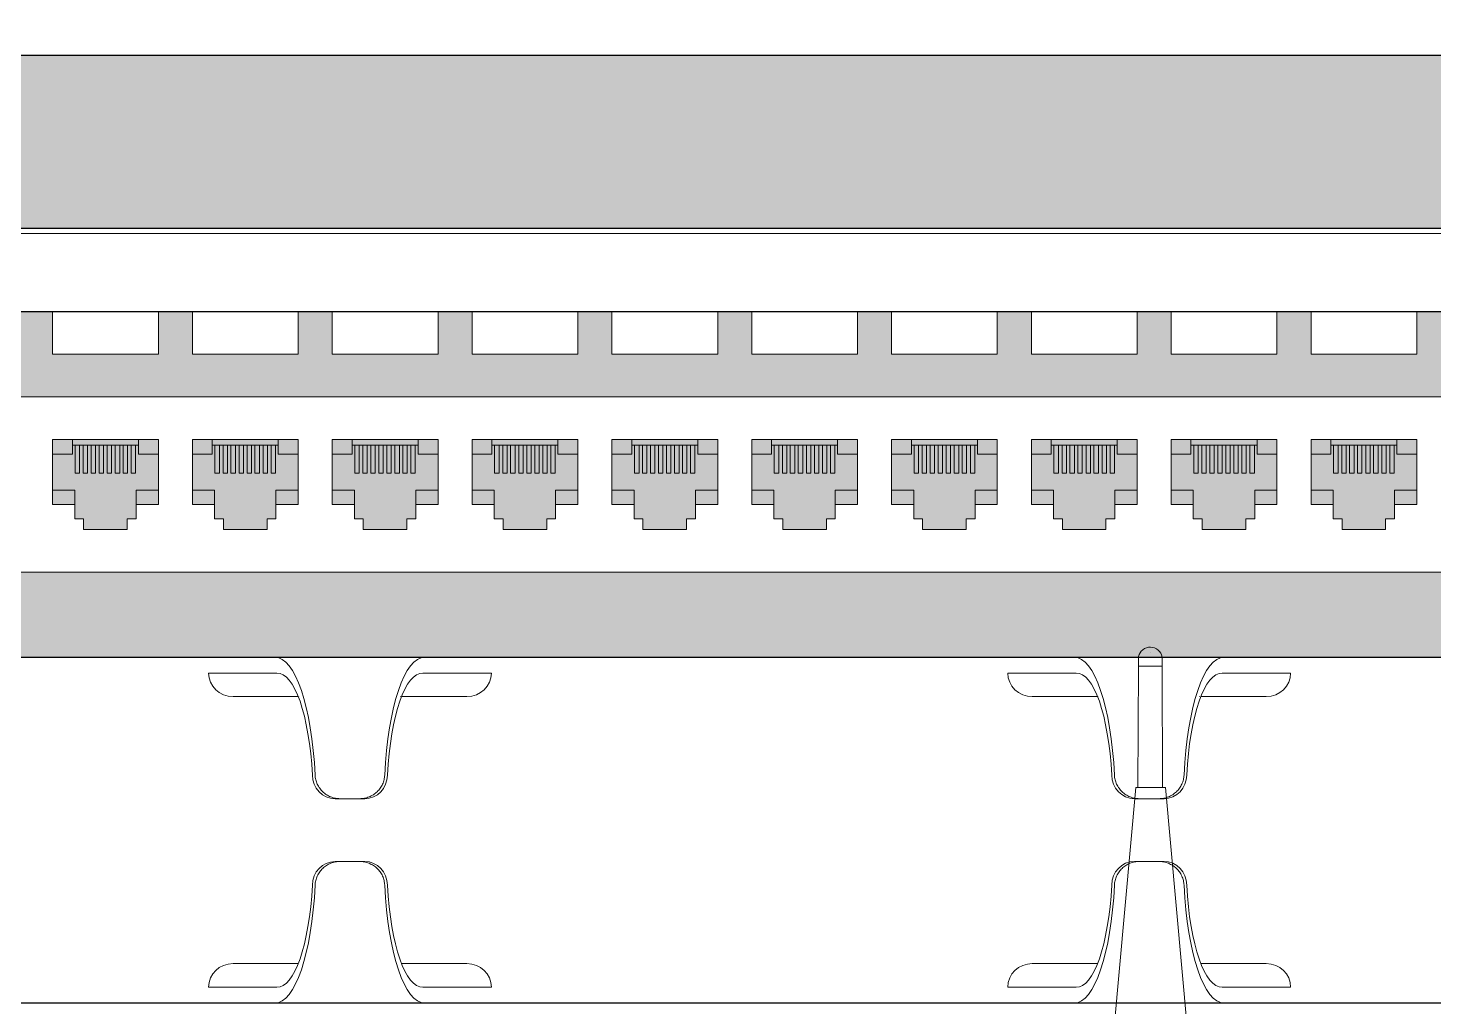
# Model space of a CAD drawing. Header units: millimetres. Extents: x -695119 to 412940, y -249585 to 622758.
# Drawn here: x -474848 to -471114, y 90512 to 93113 of the extents above; entities that cross this region are included whole.
import ezdxf

# ---------------------------------------------------------------- set-up
doc = ezdxf.new("R2010")
doc.units = ezdxf.units.MM
doc.layers.add('(АР) Текст', color=7, linetype='Continuous', lineweight=25)

# ---------------------------------------------------------------- blocks, each defined once
blk = doc.blocks.new('Органайзер1U')
at = {"lineweight": 9}
for p, q in [((95.2, 439.6, 315.2), (-95.2, 439.6, 315.2)), ((-1109.5, 419.7, -149.5), (-1196.4, 419.7, -452.7)), ((-836.7, 419.7, -452.7), (-923.7, 419.7, -149.5)), ((-92.9, 419.7, 323.2), (-179.9, 419.7, 20)), ((179.9, 419.7, 20), (92.9, 419.7, 323.2)), ((-1082.2, 389.7, -162.2), (-1165.2, 389.7, -432.7)), ((-951, 389.7, -162.2), (-867.9, 389.7, -432.7)), ((-65.6, 389.7, 310.5), (-148.7, 389.7, 40)), ((65.6, 389.7, 310.5), (148.7, 389.7, 40)), ((-997.7, 259.8), (-1035.4, 259.8)), ((-1035.4, 259.8), (-1029, 259.8, 22.4)), ((-1004.1, 259.8, 22.4), (-997.7, 259.8)), ((18.9, 259.8, 472.7), (-18.9, 259.8, 472.7)), ((-18.9, 259.8, 472.7), (-12.4, 259.8, 495)), ((12.4, 259.8, 495), (18.9, 259.8, 472.7)), ((-997.7, 179.8), (-1035.4, 179.8)), ((-1035.4, 179.8), (-1029, 179.8, 22.4)), ((-1004.1, 179.8, 22.4), (-997.7, 179.8)), ((18.9, 179.8, 472.7), (-18.9, 179.8, 472.7)), ((-18.9, 179.8, 472.7), (-12.4, 179.8, 495)), ((12.4, 179.8, 495), (18.9, 179.8, 472.7)), ((-1082.2, 50, -162.2), (-1165.2, 50, -432.7)), ((-951, 50, -162.2), (-867.9, 50, -432.7)), ((-65.6, 50, 310.5), (-148.7, 50, 40)), ((65.6, 50, 310.5), (148.7, 50, 40)), ((-1109.5, 20, -149.5), (-1196.4, 20, -452.7)), ((-836.7, 20, -452.7), (-923.7, 20, -149.5)), ((-92.9, 20, 323.2), (-179.9, 20, 20)), ((179.9, 20, 20), (92.9, 20, 323.2))]:
    blk.add_line(p, q, dxfattribs=at)
at = {"lineweight": 30, "ltscale": 10}
for points in [[(-2403, 439.8), (2403, 439.8)], [(2403, -0.2), (-2403, -0.2)]]:
    blk.add_lwpolyline(points, dxfattribs=at)
at = {"lineweight": 9, "extrusion": (-0.275637, -3.86225e-05, -0.961262)}
for centre in [(-289.9, 995.3, 285.4), (-289.8, 148.4, -449.2)]:
    blk.add_arc(centre, 30, 0.0084, 90.0077, dxfattribs=at)
at = {"lineweight": 9, "extrusion": (0.275637, -3.86225e-05, -0.961262)}
for centre in [(289.6, -959.1, -275), (289.8, 148.4, -449.2)]:
    blk.add_arc(centre, 30, 89.9923, 179.9916, dxfattribs=at)
at = {"lineweight": 9, "extrusion": (-0.275637, 3.86225e-05, -0.961262)}
for centre in [(-149.7, 995.3, 285.4), (-149.9, 148.4, -449.1)]:
    blk.add_arc(centre, 30, 89.9923, 179.9916, dxfattribs=at)
at = {"lineweight": 9, "extrusion": (0.275637, 3.86225e-05, -0.961262)}
for centre in [(150, -959, -275), (149.9, 148.4, -449.1)]:
    blk.add_arc(centre, 30, 0.0084, 90.0077, dxfattribs=at)
at = {"lineweight": 9, "extrusion": (0.961262, -6.12038e-17, -0.275637)}
for centre in [(-1111.3, 261.5, -155.7), (-94.7, 261.5, 316.9)]:
    blk.add_ellipse(centre, major_axis=(51.1, 0, 178.1), ratio=0.961262, start_param=-1.580604, end_param=-0.159207, dxfattribs=at)
at = {"lineweight": 9, "extrusion": (0.961262, 6.12038e-17, 0.275637)}
for centre, major_axis, start_param, end_param in [((-921.9, 261.5, -155.7), (-51.1, 0, 178.1), -1.580604, -0.159207), ((94.7, 261.5, 316.9), (-51.1, 0, 178.1), -1.580604, -0.159207), ((-924.4, 262.2, -146.8), (-45.1, 0, 157.4), 4.69506, 6.107426), ((92.1, 262.2, 325.9), (-45.1, 0, 157.4), 4.69506, 6.107426)]:
    blk.add_ellipse(centre, major_axis=major_axis, ratio=0.961262, start_param=start_param, end_param=end_param, dxfattribs=at)
at = {"lineweight": 9, "extrusion": (-9.99013e-30, -1.95922e-16, -1)}
for centre in [(-1165.2, 419.7, -432.7), (-148.7, 419.7, 40)]:
    blk.add_ellipse(centre, major_axis=(-31.2, 0), ratio=0.961262, start_param=-1.570796, end_param=0, dxfattribs=at)
at = {"lineweight": 9, "extrusion": (-0.961262, 6.12038e-17, 0.275637)}
for centre in [(-1108.7, 262.2, -146.8), (-92.1, 262.2, 325.9)]:
    blk.add_ellipse(centre, major_axis=(45.1, 0, 157.4), ratio=0.961262, start_param=0.175759, end_param=1.588125, dxfattribs=at)
at = {"lineweight": 9}
for centre, major_axis in [((-867.9, 419.7, -432.7), (31.2, 0)), ((148.7, 419.7, 40), (31.2, 0)), ((-1165.2, 20, -432.7), (-31.2, 0)), ((-148.7, 20, 40), (-31.2, 0))]:
    blk.add_ellipse(centre, major_axis=major_axis, ratio=0.961262, start_param=-1.570796, end_param=0, dxfattribs=at)
at = {"lineweight": 9, "extrusion": (-0.961262, -6.12038e-17, 0.275637)}
for centre in [(-1111.3, 178.1, -155.7), (-94.7, 178.1, 316.9)]:
    blk.add_ellipse(centre, major_axis=(51.1, 0, 178.1), ratio=0.961262, start_param=-1.580604, end_param=-0.159207, dxfattribs=at)
at = {"lineweight": 9, "extrusion": (0.961262, 6.12038e-17, -0.275637)}
for centre in [(-1108.7, 177.4, -146.8), (-92.1, 177.4, 325.9)]:
    blk.add_ellipse(centre, major_axis=(45.1, 0, 157.4), ratio=0.961262, start_param=0.175759, end_param=1.588125, dxfattribs=at)
at = {"lineweight": 9, "extrusion": (-0.961262, 6.12038e-17, -0.275637)}
for centre, major_axis, start_param, end_param in [((-921.9, 178.1, -155.7), (-51.1, 0, 178.1), -1.580604, -0.159207), ((-924.4, 177.4, -146.8), (-45.1, 0, 157.4), 4.69506, 6.107426), ((94.7, 178.1, 316.9), (-51.1, 0, 178.1), -1.580604, -0.159207), ((92.1, 177.4, 325.9), (-45.1, 0, 157.4), 4.69506, 6.107426)]:
    blk.add_ellipse(centre, major_axis=major_axis, ratio=0.961262, start_param=start_param, end_param=end_param, dxfattribs=at)
at = {"lineweight": 9, "extrusion": (9.99013e-30, 1.95922e-16, -1)}
for centre in [(-867.9, 20, -432.7), (148.7, 20, 40)]:
    blk.add_ellipse(centre, major_axis=(31.2, 0), ratio=0.961262, start_param=-1.570796, end_param=0, dxfattribs=at)
at = {"lineweight": 9}
for points in [[(-1080.6, 389.7, -157.5), (-1080.6, 389.7, -157.5), (-1080.7, 389.7, -157.5), (-1080.8, 389.7, -157.5)], [(-1080.6, 389.7, -157.5), (-1080.6, 389.7, -157.5), (-1080.7, 389.7, -157.5), (-1080.8, 389.7, -157.5)], [(-952.4, 389.7, -157.5), (-952.4, 389.7, -157.5), (-952.5, 389.7, -157.5), (-952.6, 389.7, -157.5)], [(-952.4, 389.7, -157.5), (-952.4, 389.7, -157.5), (-952.5, 389.7, -157.5), (-952.6, 389.7, -157.5)], [(-64, 389.7, 315.2), (-64.1, 389.7, 315.2), (-64.1, 389.7, 315.2), (-64.2, 389.7, 315.2)], [(-64, 389.7, 315.2), (-64.1, 389.7, 315.2), (-64.1, 389.7, 315.2), (-64.2, 389.7, 315.2)], [(64.2, 389.7, 315.2), (64.1, 389.7, 315.2), (64.1, 389.7, 315.2), (64, 389.7, 315.2)], [(64.2, 389.7, 315.2), (64.1, 389.7, 315.2), (64.1, 389.7, 315.2), (64, 389.7, 315.2)]]:
    blk.add_open_spline(points, degree=3, dxfattribs=at)
for points, knots in [([(-1029, 259.8, 22.4), (-1031, 259.8, 22.4), (-1033, 260, 22.4), (-1037, 260.7, 22.4), (-1039, 261.3, 22.4), (-1042.8, 262.8, 22.4), (-1044.7, 263.8, 22.4), (-1048.1, 266, 22.3), (-1049.7, 267.2, 22.3), (-1052.5, 269.9, 22.2), (-1053.8, 271.4, 22.1), (-1056.2, 274.6, 21.9), (-1057.2, 276.4, 21.8), (-1058.9, 280.1, 21.4), (-1059.6, 282, 21.2), (-1060.5, 285.9, 20.7), (-1060.8, 287.9, 20.4), (-1060.8, 289.8, 20.1)], [18.612291, 18.612291, 18.612291, 18.612291, 19.195929, 19.195929, 19.779566, 19.779566, 20.363204, 20.363204, 20.946842, 20.946842, 21.522754, 21.522754, 22.098666, 22.098666, 22.674578, 22.674578, 23.250457, 23.250457, 23.250457, 23.250457]), ([(-972.3, 289.8, 20.1), (-972.4, 287.9, 20.4), (-972.7, 285.9, 20.7), (-973.6, 282.1, 21.2), (-974.2, 280.1, 21.4), (-975.9, 276.5, 21.8), (-977, 274.7, 21.9), (-979.3, 271.4, 22.1), (-980.6, 270, 22.2), (-983.4, 267.3, 22.3), (-985, 266, 22.3), (-988.4, 263.8, 22.4), (-990.3, 262.8, 22.4), (-994.1, 261.3, 22.4), (-996.1, 260.7, 22.4), (-1000.2, 260, 22.4), (-1002.2, 259.8, 22.4), (-1004.1, 259.8, 22.4)], [4.570415, 4.570415, 4.570415, 4.570415, 5.143883, 5.143883, 5.717385, 5.717385, 6.290887, 6.290887, 6.864388, 6.864388, 7.450436, 7.450436, 8.036484, 8.036484, 8.622531, 8.622531, 9.208579, 9.208579, 9.208579, 9.208579]), ([(-12.4, 259.8, 495), (-14.4, 259.8, 495), (-16.4, 260, 495), (-20.4, 260.7, 495), (-22.4, 261.3, 495.1), (-26.3, 262.8, 495), (-28.1, 263.8, 495), (-31.5, 266, 495), (-33.1, 267.2, 495), (-35.9, 269.9, 494.9), (-37.2, 271.4, 494.8), (-39.6, 274.6, 494.6), (-40.6, 276.4, 494.4), (-42.3, 280.1, 494.1), (-43, 282, 493.9), (-43.9, 285.9, 493.4), (-44.2, 287.9, 493.1), (-44.3, 289.8, 492.8)], [18.612291, 18.612291, 18.612291, 18.612291, 19.195929, 19.195929, 19.779566, 19.779566, 20.363204, 20.363204, 20.946842, 20.946842, 21.522754, 21.522754, 22.098666, 22.098666, 22.674578, 22.674578, 23.250457, 23.250457, 23.250457, 23.250457]), ([(44.3, 289.8, 492.8), (44.2, 287.9, 493.1), (43.9, 285.9, 493.4), (43, 282.1, 493.9), (42.3, 280.1, 494.1), (40.6, 276.5, 494.4), (39.6, 274.7, 494.6), (37.3, 271.4, 494.8), (36, 270, 494.9), (33.2, 267.3, 495), (31.6, 266, 495), (28.2, 263.8, 495), (26.3, 262.8, 495), (22.5, 261.3, 495.1), (20.4, 260.7, 495), (16.4, 260, 495), (14.4, 259.8, 495), (12.4, 259.8, 495)], [4.570415, 4.570415, 4.570415, 4.570415, 5.143883, 5.143883, 5.717385, 5.717385, 6.290887, 6.290887, 6.864388, 6.864388, 7.450436, 7.450436, 8.036484, 8.036484, 8.622531, 8.622531, 9.208579, 9.208579, 9.208579, 9.208579]), ([(-1029, 179.8, 22.4), (-1031, 179.8, 22.4), (-1033, 179.7, 22.4), (-1037, 178.9, 22.4), (-1039, 178.3, 22.4), (-1042.8, 176.8, 22.4), (-1044.7, 175.9, 22.4), (-1048.1, 173.7, 22.3), (-1049.7, 172.4, 22.3), (-1052.5, 169.7, 22.2), (-1053.8, 168.3, 22.1), (-1056.2, 165, 21.9), (-1057.2, 163.2, 21.8), (-1058.9, 159.5, 21.4), (-1059.6, 157.6, 21.2), (-1060.5, 153.7, 20.7), (-1060.8, 151.8, 20.4), (-1060.8, 149.9, 20.1)], [18.612291, 18.612291, 18.612291, 18.612291, 19.195929, 19.195929, 19.779566, 19.779566, 20.363204, 20.363204, 20.946842, 20.946842, 21.522754, 21.522754, 22.098666, 22.098666, 22.674578, 22.674578, 23.250457, 23.250457, 23.250457, 23.250457]), ([(-972.3, 149.9, 20.1), (-972.4, 151.8, 20.4), (-972.7, 153.7, 20.7), (-973.6, 157.6, 21.2), (-974.2, 159.5, 21.4), (-975.9, 163.2, 21.8), (-977, 164.9, 21.9), (-979.3, 168.2, 22.1), (-980.6, 169.7, 22.2), (-983.4, 172.4, 22.3), (-985, 173.6, 22.3), (-988.4, 175.8, 22.4), (-990.3, 176.8, 22.4), (-994.1, 178.3, 22.4), (-996.1, 178.9, 22.4), (-1000.2, 179.7, 22.4), (-1002.2, 179.8, 22.4), (-1004.1, 179.8, 22.4)], [4.570415, 4.570415, 4.570415, 4.570415, 5.143883, 5.143883, 5.717385, 5.717385, 6.290887, 6.290887, 6.864388, 6.864388, 7.450436, 7.450436, 8.036484, 8.036484, 8.622531, 8.622531, 9.208579, 9.208579, 9.208579, 9.208579]), ([(-12.4, 179.8, 495), (-14.4, 179.8, 495), (-16.4, 179.7, 495), (-20.4, 178.9, 495), (-22.4, 178.3, 495.1), (-26.3, 176.8, 495), (-28.1, 175.9, 495), (-31.5, 173.7, 495), (-33.1, 172.4, 495), (-35.9, 169.7, 494.9), (-37.2, 168.3, 494.8), (-39.6, 165, 494.6), (-40.6, 163.2, 494.4), (-42.3, 159.5, 494.1), (-43, 157.6, 493.9), (-43.9, 153.7, 493.4), (-44.2, 151.8, 493.1), (-44.3, 149.9, 492.8)], [18.612291, 18.612291, 18.612291, 18.612291, 19.195929, 19.195929, 19.779566, 19.779566, 20.363204, 20.363204, 20.946842, 20.946842, 21.522754, 21.522754, 22.098666, 22.098666, 22.674578, 22.674578, 23.250457, 23.250457, 23.250457, 23.250457]), ([(44.3, 149.9, 492.8), (44.2, 151.8, 493.1), (43.9, 153.7, 493.4), (43, 157.6, 493.9), (42.3, 159.5, 494.1), (40.6, 163.2, 494.4), (39.6, 164.9, 494.6), (37.3, 168.2, 494.8), (36, 169.7, 494.9), (33.2, 172.4, 495), (31.6, 173.6, 495), (28.2, 175.8, 495), (26.3, 176.8, 495), (22.5, 178.3, 495.1), (20.4, 178.9, 495), (16.4, 179.7, 495), (14.4, 179.8, 495), (12.4, 179.8, 495)], [4.570415, 4.570415, 4.570415, 4.570415, 5.143883, 5.143883, 5.717385, 5.717385, 6.290887, 6.290887, 6.864388, 6.864388, 7.450436, 7.450436, 8.036484, 8.036484, 8.622531, 8.622531, 9.208579, 9.208579, 9.208579, 9.208579])]:
    blk.add_open_spline(points, degree=3, knots=knots, dxfattribs=at)
blk = doc.blocks.new('24_port')
at = {"ltscale": 10}
h = blk.add_hatch(color=256, dxfattribs=at)
h.set_gradient(color1=(230, 230, 230), color2=(232, 232, 232), rotation=45, one_color=1, tint=0.91, name='CYLINDER')
h.paths.add_polyline_path([(2223, 0), (2223, 440), (2112.5, 440), (2112.5, 385.8), (1978, 385.8), (1978, 440), (1934.6, 440), (1934.6, 385.8), (1800.1, 385.8), (1800.1, 440), (1756.8, 440), (1756.8, 385.8), (1622.3, 385.8), (1622.3, 440), (1578.9, 440), (1578.9, 385.8), (1444.5, 385.8), (1444.5, 440), (1401.1, 440), (1401.1, 385.8), (1266.6, 385.8), (1266.6, 440), (1223.3, 440), (1223.3, 385.8), (1088.8, 385.8), (1088.8, 440), (1045.4, 440), (1045.4, 385.8), (910.9, 385.8), (910.9, 440), (867.6, 440), (867.6, 385.8), (733.1, 385.8), (733.1, 440), (689.7, 440), (689.7, 385.8), (555.3, 385.8), (555.3, 440), (511.9, 440), (511.9, 385.8), (377.4, 385.8), (377.4, 440), (334.1, 440), (334.1, 385.8), (199.6, 385.8), (199.6, 440), (156.2, 440), (156.2, 385.8), (21.7, 385.8), (21.7, 440), (-21.6, 440), (-21.6, 385.8), (-156.1, 385.8), (-156.1, 440), (-199.5, 440), (-199.5, 385.8), (-333.9, 385.8), (-333.9, 440), (-377.3, 440), (-377.3, 385.8), (-511.8, 385.8), (-511.8, 440), (-555.1, 440), (-555.1, 385.8), (-689.6, 385.8), (-689.6, 440), (-733, 440), (-733, 385.8), (-867.5, 385.8), (-867.5, 440), (-910.8, 440), (-910.8, 385.8), (-1045.3, 385.8), (-1045.3, 440), (-1088.7, 440), (-1088.7, 385.8), (-1223.1, 385.8), (-1223.1, 440), (-1266.5, 440), (-1266.5, 385.8), (-1401, 385.8), (-1401, 440), (-1444.3, 440), (-1444.3, 385.8), (-1578.8, 385.8), (-1578.8, 440), (-1622.2, 440), (-1622.2, 385.8), (-1756.7, 385.8), (-1756.7, 440), (-1800, 440), (-1800, 385.8), (-1934.5, 385.8), (-1934.5, 440), (-1977.9, 440), (-1977.9, 385.8), (-2112.3, 385.8), (-2112.3, 440), (-2223, 440), (-2223, 0)])
h.paths.add_polyline_path([(-2167.7, 108.4), (-2167.7, 331.6), (2167.7, 331.6), (2167.7, 108.4)], flags=16)
h.paths.add_polyline_path([(-116.7, 162.7), (-116.7, 176.2), (-128, 176.2), (-128, 194.3), (-156.1, 194.3), (-156.1, 277.3), (-21.6, 277.3), (-21.6, 194.3), (-50, 194.3), (-50, 176.2), (-61.3, 176.2), (-61.3, 162.7)], flags=0)
h.paths.add_polyline_path([(-199.5, 194.3), (-227.8, 194.3), (-227.8, 176.2), (-239.1, 176.2), (-239.1, 162.7), (-294.5, 162.7), (-294.5, 176.2), (-305.8, 176.2), (-305.8, 194.3), (-333.9, 194.3), (-333.9, 277.3), (-199.5, 277.3)], flags=0)
h.paths.add_polyline_path([(21.7, 194.3), (21.7, 277.3), (156.2, 277.3), (156.2, 194.3), (127.9, 194.3), (127.9, 176.2), (116.6, 176.2), (116.6, 162.7), (61.1, 162.7), (61.1, 176.2), (49.8, 176.2), (49.8, 194.3)], flags=0)
h.paths.add_polyline_path([(-377.3, 194.3), (-405.7, 194.3), (-405.7, 176.2), (-416.9, 176.2), (-416.9, 162.7), (-472.4, 162.7), (-472.4, 176.2), (-483.7, 176.2), (-483.7, 194.3), (-511.8, 194.3), (-511.8, 277.3), (-377.3, 277.3)], flags=0)
h.paths.add_polyline_path([(199.6, 194.3), (199.6, 277.3), (334.1, 277.3), (334.1, 194.3), (305.7, 194.3), (305.7, 176.2), (294.4, 176.2), (294.4, 162.7), (239, 162.7), (239, 176.2), (227.7, 176.2), (227.7, 194.3)], flags=0)
h.paths.add_polyline_path([(-555.1, 194.3), (-583.5, 194.3), (-583.5, 176.2), (-594.8, 176.2), (-594.8, 162.7), (-650.2, 162.7), (-650.2, 176.2), (-661.5, 176.2), (-661.5, 194.3), (-689.6, 194.3), (-689.6, 277.3), (-555.1, 277.3)], flags=0)
h.paths.add_polyline_path([(377.4, 194.3), (377.4, 277.3), (511.9, 277.3), (511.9, 194.3), (483.5, 194.3), (483.5, 176.2), (472.3, 176.2), (472.3, 162.7), (416.8, 162.7), (416.8, 176.2), (405.5, 176.2), (405.5, 194.3)], flags=0)
h.paths.add_polyline_path([(-733, 194.3), (-761.3, 194.3), (-761.3, 176.2), (-772.6, 176.2), (-772.6, 162.7), (-828.1, 162.7), (-828.1, 176.2), (-839.4, 176.2), (-839.4, 194.3), (-867.5, 194.3), (-867.5, 277.3), (-733, 277.3)], flags=0)
h.paths.add_polyline_path([(555.3, 194.3), (555.3, 277.3), (689.7, 277.3), (689.7, 194.3), (661.4, 194.3), (661.4, 176.2), (650.1, 176.2), (650.1, 162.7), (594.7, 162.7), (594.7, 176.2), (583.4, 176.2), (583.4, 194.3)], flags=0)
h.paths.add_polyline_path([(-910.8, 194.3), (-939.2, 194.3), (-939.2, 176.2), (-950.5, 176.2), (-950.5, 162.7), (-1005.9, 162.7), (-1005.9, 176.2), (-1017.2, 176.2), (-1017.2, 194.3), (-1045.3, 194.3), (-1045.3, 277.3), (-910.8, 277.3)], flags=0)
h.paths.add_polyline_path([(733.1, 194.3), (733.1, 277.3), (867.6, 277.3), (867.6, 194.3), (839.2, 194.3), (839.2, 176.2), (827.9, 176.2), (827.9, 162.7), (772.5, 162.7), (772.5, 176.2), (761.2, 176.2), (761.2, 194.3)], flags=0)
h.paths.add_polyline_path([(-1088.7, 194.3), (-1117, 194.3), (-1117, 176.2), (-1128.3, 176.2), (-1128.3, 162.7), (-1183.7, 162.7), (-1183.7, 176.2), (-1195, 176.2), (-1195, 194.3), (-1223.1, 194.3), (-1223.1, 277.3), (-1088.7, 277.3)], flags=0)
h.paths.add_polyline_path([(910.9, 194.3), (910.9, 277.3), (1045.4, 277.3), (1045.4, 194.3), (1017.1, 194.3), (1017.1, 176.2), (1005.8, 176.2), (1005.8, 162.7), (950.3, 162.7), (950.3, 176.2), (939, 176.2), (939, 194.3)], flags=0)
h.paths.add_polyline_path([(-1266.5, 194.3), (-1294.9, 194.3), (-1294.9, 176.2), (-1306.1, 176.2), (-1306.1, 162.7), (-1361.6, 162.7), (-1361.6, 176.2), (-1372.9, 176.2), (-1372.9, 194.3), (-1401, 194.3), (-1401, 277.3), (-1266.5, 277.3)], flags=0)
h.paths.add_polyline_path([(1088.8, 194.3), (1088.8, 277.3), (1223.3, 277.3), (1223.3, 194.3), (1194.9, 194.3), (1194.9, 176.2), (1183.6, 176.2), (1183.6, 162.7), (1128.2, 162.7), (1128.2, 176.2), (1116.9, 176.2), (1116.9, 194.3)], flags=0)
h.paths.add_polyline_path([(-1444.3, 194.3), (-1472.7, 194.3), (-1472.7, 176.2), (-1484, 176.2), (-1484, 162.7), (-1539.4, 162.7), (-1539.4, 176.2), (-1550.7, 176.2), (-1550.7, 194.3), (-1578.8, 194.3), (-1578.8, 277.3), (-1444.3, 277.3)], flags=0)
h.paths.add_polyline_path([(1266.6, 194.3), (1266.6, 277.3), (1401.1, 277.3), (1401.1, 194.3), (1372.8, 194.3), (1372.8, 176.2), (1361.5, 176.2), (1361.5, 162.7), (1306, 162.7), (1306, 176.2), (1294.7, 176.2), (1294.7, 194.3)], flags=0)
h.paths.add_polyline_path([(-1622.2, 194.3), (-1650.5, 194.3), (-1650.5, 176.2), (-1661.8, 176.2), (-1661.8, 162.7), (-1717.3, 162.7), (-1717.3, 176.2), (-1728.6, 176.2), (-1728.6, 194.3), (-1756.7, 194.3), (-1756.7, 277.3), (-1622.2, 277.3)], flags=0)
h.paths.add_polyline_path([(1444.5, 194.3), (1444.5, 277.3), (1578.9, 277.3), (1578.9, 194.3), (1550.6, 194.3), (1550.6, 176.2), (1539.3, 176.2), (1539.3, 162.7), (1483.9, 162.7), (1483.9, 176.2), (1472.6, 176.2), (1472.6, 194.3)], flags=0)
h.paths.add_polyline_path([(-1800, 194.3), (-1828.4, 194.3), (-1828.4, 176.2), (-1839.7, 176.2), (-1839.7, 162.7), (-1895.1, 162.7), (-1895.1, 176.2), (-1906.4, 176.2), (-1906.4, 194.3), (-1934.5, 194.3), (-1934.5, 277.3), (-1800, 277.3)], flags=0)
h.paths.add_polyline_path([(1622.3, 194.3), (1622.3, 277.3), (1756.8, 277.3), (1756.8, 194.3), (1728.4, 194.3), (1728.4, 176.2), (1717.1, 176.2), (1717.1, 162.7), (1661.7, 162.7), (1661.7, 176.2), (1650.4, 176.2), (1650.4, 194.3)], flags=0)
h.paths.add_polyline_path([(-1977.9, 194.3), (-2006.2, 194.3), (-2006.2, 176.2), (-2017.5, 176.2), (-2017.5, 162.7), (-2072.9, 162.7), (-2072.9, 176.2), (-2084.2, 176.2), (-2084.2, 194.3), (-2112.3, 194.3), (-2112.3, 277.3), (-1977.9, 277.3)], flags=0)
h.paths.add_polyline_path([(1800.1, 194.3), (1800.1, 277.3), (1934.6, 277.3), (1934.6, 194.3), (1906.3, 194.3), (1906.3, 176.2), (1895, 176.2), (1895, 162.7), (1839.5, 162.7), (1839.5, 176.2), (1828.2, 176.2), (1828.2, 194.3)], flags=0)
h.paths.add_polyline_path([(1978, 194.3), (1978, 277.3), (2112.5, 277.3), (2112.5, 194.3), (2084.1, 194.3), (2084.1, 176.2), (2072.8, 176.2), (2072.8, 162.7), (2017.4, 162.7), (2017.4, 176.2), (2006.1, 176.2), (2006.1, 194.3)], flags=0)
at = {"lineweight": 5, "ltscale": 10}
for p, q in [((-2167.7, 331.6), (2167.7, 331.6)), ((-1361.6, 162.7), (-1306.1, 162.7)), ((-1183.7, 162.7), (-1128.3, 162.7)), ((-1005.9, 162.7), (-950.5, 162.7)), ((-828.1, 162.7), (-772.6, 162.7)), ((-650.2, 162.7), (-594.8, 162.7)), ((-472.4, 162.7), (-416.9, 162.7)), ((-294.5, 162.7), (-239.1, 162.7)), ((-116.7, 162.7), (-61.3, 162.7)), ((61.1, 162.7), (116.6, 162.7)), ((239, 162.7), (294.4, 162.7)), ((-2167.7, 108.4), (2167.7, 108.4))]:
    blk.add_line(p, q, dxfattribs=at)
at = {"lineweight": 5}
for p, q in [((-1401, 277.3), (-1266.5, 277.3)), ((-1401, 194.3), (-1401, 277.3)), ((-1375.9, 258.5), (-1375.9, 277.3)), ((-1375.9, 270.1), (-1291.8, 270.1)), ((-1372.4, 234.2), (-1372.4, 270.1)), ((-1366.6, 234.2), (-1366.6, 270.1)), ((-1362.1, 234.2), (-1362.1, 270.1)), ((-1356.6, 234.2), (-1356.6, 270.1)), ((-1352.1, 234.2), (-1352.1, 270.1)), ((-1346.3, 234.2), (-1346.3, 270.1)), ((-1341.8, 234.2), (-1341.8, 270.1)), ((-1336.2, 234.2), (-1336.2, 270.1)), ((-1331.5, 234.2), (-1331.5, 270.1)), ((-1326, 234.2), (-1326, 270.1)), ((-1321.4, 234.2), (-1321.4, 270.1)), ((-1315.7, 234.2), (-1315.7, 270.1)), ((-1311.2, 234.2), (-1311.2, 270.1)), ((-1305.6, 234.2), (-1305.6, 270.1)), ((-1300.9, 234.2), (-1300.9, 270.1)), ((-1295.4, 234.2), (-1295.4, 270.1)), ((-1291.8, 258.5), (-1291.8, 277.3)), ((-1266.5, 277.3), (-1266.5, 194.3)), ((-1223.1, 277.3), (-1088.7, 277.3)), ((-1223.1, 194.3), (-1223.1, 277.3)), ((-1198, 258.5), (-1198, 277.3)), ((-1198, 270.1), (-1114, 270.1)), ((-1194.5, 234.2), (-1194.5, 270.1)), ((-1188.8, 234.2), (-1188.8, 270.1)), ((-1184.2, 234.2), (-1184.2, 270.1)), ((-1178.7, 234.2), (-1178.7, 270.1)), ((-1174.2, 234.2), (-1174.2, 270.1)), ((-1168.4, 234.2), (-1168.4, 270.1)), ((-1163.9, 234.2), (-1163.9, 270.1)), ((-1158.4, 234.2), (-1158.4, 270.1)), ((-1153.6, 234.2), (-1153.6, 270.1)), ((-1148.1, 234.2), (-1148.1, 270.1)), ((-1143.6, 234.2), (-1143.6, 270.1)), ((-1137.8, 234.2), (-1137.8, 270.1)), ((-1133.3, 234.2), (-1133.3, 270.1)), ((-1127.8, 234.2), (-1127.8, 270.1)), ((-1123, 234.2), (-1123, 270.1)), ((-1117.5, 234.2), (-1117.5, 270.1)), ((-1114, 258.5), (-1114, 277.3)), ((-1088.7, 277.3), (-1088.7, 194.3)), ((-1045.3, 277.3), (-910.8, 277.3)), ((-1045.3, 194.3), (-1045.3, 277.3)), ((-1020.2, 258.5), (-1020.2, 277.3)), ((-1020.2, 270.1), (-936.2, 270.1)), ((-1016.7, 234.2), (-1016.7, 270.1)), ((-1010.9, 234.2), (-1010.9, 270.1)), ((-1006.4, 234.2), (-1006.4, 270.1)), ((-1000.9, 234.2), (-1000.9, 270.1)), ((-996.4, 234.2), (-996.4, 270.1)), ((-990.6, 234.2), (-990.6, 270.1)), ((-986.1, 234.2), (-986.1, 270.1)), ((-980.6, 234.2), (-980.6, 270.1)), ((-975.8, 234.2), (-975.8, 270.1)), ((-970.3, 234.2), (-970.3, 270.1)), ((-965.8, 234.2), (-965.8, 270.1)), ((-960, 234.2), (-960, 270.1)), ((-955.5, 234.2), (-955.5, 270.1)), ((-950, 234.2), (-950, 270.1)), ((-945.2, 234.2), (-945.2, 270.1)), ((-939.7, 234.2), (-939.7, 270.1)), ((-936.2, 258.5), (-936.2, 277.3)), ((-910.8, 277.3), (-910.8, 194.3)), ((-867.5, 277.3), (-733, 277.3)), ((-867.5, 194.3), (-867.5, 277.3)), ((-842.4, 258.5), (-842.4, 277.3)), ((-842.4, 270.1), (-758.3, 270.1)), ((-838.9, 234.2), (-838.9, 270.1)), ((-833.1, 234.2), (-833.1, 270.1)), ((-828.6, 234.2), (-828.6, 270.1)), ((-823, 234.2), (-823, 270.1)), ((-818.5, 234.2), (-818.5, 270.1)), ((-812.8, 234.2), (-812.8, 270.1)), ((-808.2, 234.2), (-808.2, 270.1)), ((-802.7, 234.2), (-802.7, 270.1)), ((-798, 234.2), (-798, 270.1)), ((-792.4, 234.2), (-792.4, 270.1)), ((-787.9, 234.2), (-787.9, 270.1)), ((-782.2, 234.2), (-782.2, 270.1)), ((-777.6, 234.2), (-777.6, 270.1)), ((-772.1, 234.2), (-772.1, 270.1)), ((-767.4, 234.2), (-767.4, 270.1)), ((-761.8, 234.2), (-761.8, 270.1)), ((-758.3, 258.5), (-758.3, 277.3)), ((-733, 277.3), (-733, 194.3)), ((-689.6, 277.3), (-555.1, 277.3)), ((-689.6, 194.3), (-689.6, 277.3)), ((-664.5, 258.5), (-664.5, 277.3)), ((-664.5, 270.1), (-580.5, 270.1)), ((-661, 234.2), (-661, 270.1)), ((-655.2, 234.2), (-655.2, 270.1)), ((-650.7, 234.2), (-650.7, 270.1)), ((-645.2, 234.2), (-645.2, 270.1)), ((-640.7, 234.2), (-640.7, 270.1)), ((-634.9, 234.2), (-634.9, 270.1)), ((-630.4, 234.2), (-630.4, 270.1)), ((-624.9, 234.2), (-624.9, 270.1)), ((-620.1, 234.2), (-620.1, 270.1)), ((-614.6, 234.2), (-614.6, 270.1)), ((-610.1, 234.2), (-610.1, 270.1)), ((-604.3, 234.2), (-604.3, 270.1)), ((-599.8, 234.2), (-599.8, 270.1)), ((-594.3, 234.2), (-594.3, 270.1)), ((-589.5, 234.2), (-589.5, 270.1)), ((-584, 234.2), (-584, 270.1)), ((-580.5, 258.5), (-580.5, 277.3)), ((-555.1, 277.3), (-555.1, 194.3)), ((-511.8, 277.3), (-377.3, 277.3)), ((-511.8, 194.3), (-511.8, 277.3)), ((-486.7, 258.5), (-486.7, 277.3)), ((-486.7, 270.1), (-402.6, 270.1)), ((-483.2, 234.2), (-483.2, 270.1)), ((-477.4, 234.2), (-477.4, 270.1)), ((-472.9, 234.2), (-472.9, 270.1)), ((-467.4, 234.2), (-467.4, 270.1)), ((-462.9, 234.2), (-462.9, 270.1)), ((-457.1, 234.2), (-457.1, 270.1)), ((-452.6, 234.2), (-452.6, 270.1)), ((-447, 234.2), (-447, 270.1)), ((-442.3, 234.2), (-442.3, 270.1)), ((-436.8, 234.2), (-436.8, 270.1)), ((-432.2, 234.2), (-432.2, 270.1)), ((-426.5, 234.2), (-426.5, 270.1)), ((-422, 234.2), (-422, 270.1)), ((-416.4, 234.2), (-416.4, 270.1)), ((-411.7, 234.2), (-411.7, 270.1)), ((-406.2, 234.2), (-406.2, 270.1)), ((-402.6, 258.5), (-402.6, 277.3)), ((-377.3, 277.3), (-377.3, 194.3)), ((-333.9, 277.3), (-199.5, 277.3)), ((-333.9, 194.3), (-333.9, 277.3)), ((-308.8, 258.5), (-308.8, 277.3)), ((-308.8, 270.1), (-224.8, 270.1)), ((-305.3, 234.2), (-305.3, 270.1)), ((-299.6, 234.2), (-299.6, 270.1)), ((-295, 234.2), (-295, 270.1)), ((-289.5, 234.2), (-289.5, 270.1)), ((-285, 234.2), (-285, 270.1)), ((-279.2, 234.2), (-279.2, 270.1)), ((-274.7, 234.2), (-274.7, 270.1)), ((-269.2, 234.2), (-269.2, 270.1)), ((-264.4, 234.2), (-264.4, 270.1)), ((-258.9, 234.2), (-258.9, 270.1)), ((-254.4, 234.2), (-254.4, 270.1)), ((-248.6, 234.2), (-248.6, 270.1)), ((-244.1, 234.2), (-244.1, 270.1)), ((-238.6, 234.2), (-238.6, 270.1)), ((-233.8, 234.2), (-233.8, 270.1)), ((-228.3, 234.2), (-228.3, 270.1)), ((-224.8, 258.5), (-224.8, 277.3)), ((-199.5, 277.3), (-199.5, 194.3)), ((-156.1, 277.3), (-21.6, 277.3)), ((-156.1, 194.3), (-156.1, 277.3)), ((-131, 258.5), (-131, 277.3)), ((-131, 270.1), (-47, 270.1)), ((-127.5, 234.2), (-127.5, 270.1)), ((-121.7, 234.2), (-121.7, 270.1)), ((-117.2, 234.2), (-117.2, 270.1)), ((-111.7, 234.2), (-111.7, 270.1)), ((-107.2, 234.2), (-107.2, 270.1)), ((-101.4, 234.2), (-101.4, 270.1)), ((-96.9, 234.2), (-96.9, 270.1)), ((-91.4, 234.2), (-91.4, 270.1)), ((-86.6, 234.2), (-86.6, 270.1)), ((-81.1, 234.2), (-81.1, 270.1)), ((-76.6, 234.2), (-76.6, 270.1)), ((-70.8, 234.2), (-70.8, 270.1)), ((-66.3, 234.2), (-66.3, 270.1)), ((-60.8, 234.2), (-60.8, 270.1)), ((-56, 234.2), (-56, 270.1)), ((-50.5, 234.2), (-50.5, 270.1)), ((-47, 258.5), (-47, 277.3)), ((-21.6, 277.3), (-21.6, 194.3)), ((21.7, 277.3), (156.2, 277.3)), ((21.7, 194.3), (21.7, 277.3)), ((46.8, 258.5), (46.8, 277.3)), ((46.8, 270.1), (130.9, 270.1)), ((50.3, 234.2), (50.3, 270.1)), ((56.1, 234.2), (56.1, 270.1)), ((60.6, 234.2), (60.6, 270.1)), ((66.2, 234.2), (66.2, 270.1)), ((70.7, 234.2), (70.7, 270.1)), ((76.4, 234.2), (76.4, 270.1)), ((81, 234.2), (81, 270.1)), ((86.5, 234.2), (86.5, 270.1)), ((91.2, 234.2), (91.2, 270.1)), ((96.8, 234.2), (96.8, 270.1)), ((101.3, 234.2), (101.3, 270.1)), ((107, 234.2), (107, 270.1)), ((111.6, 234.2), (111.6, 270.1)), ((117.1, 234.2), (117.1, 270.1)), ((121.8, 234.2), (121.8, 270.1)), ((127.4, 234.2), (127.4, 270.1)), ((130.9, 258.5), (130.9, 277.3)), ((156.2, 277.3), (156.2, 194.3)), ((199.6, 277.3), (334.1, 277.3)), ((199.6, 194.3), (199.6, 277.3)), ((224.7, 258.5), (224.7, 277.3)), ((224.7, 270.1), (308.7, 270.1)), ((228.2, 234.2), (228.2, 270.1)), ((234, 234.2), (234, 270.1)), ((238.5, 234.2), (238.5, 270.1)), ((244, 234.2), (244, 270.1)), ((248.5, 234.2), (248.5, 270.1)), ((254.3, 234.2), (254.3, 270.1)), ((258.8, 234.2), (258.8, 270.1)), ((264.3, 234.2), (264.3, 270.1)), ((269.1, 234.2), (269.1, 270.1)), ((274.6, 234.2), (274.6, 270.1)), ((279.1, 234.2), (279.1, 270.1)), ((284.9, 234.2), (284.9, 270.1)), ((289.4, 234.2), (289.4, 270.1)), ((294.9, 234.2), (294.9, 270.1)), ((299.7, 234.2), (299.7, 270.1)), ((305.2, 234.2), (305.2, 270.1)), ((308.7, 258.5), (308.7, 277.3)), ((334.1, 277.3), (334.1, 194.3)), ((-1375.9, 258.5), (-1401, 258.5)), ((-1291.8, 258.5), (-1266.5, 258.5)), ((-1198, 258.5), (-1223.1, 258.5)), ((-1114, 258.5), (-1088.7, 258.5)), ((-1020.2, 258.5), (-1045.3, 258.5)), ((-936.2, 258.5), (-910.8, 258.5)), ((-842.4, 258.5), (-867.5, 258.5)), ((-758.3, 258.5), (-733, 258.5)), ((-664.5, 258.5), (-689.6, 258.5)), ((-580.5, 258.5), (-555.1, 258.5)), ((-486.7, 258.5), (-511.8, 258.5)), ((-402.6, 258.5), (-377.3, 258.5)), ((-308.8, 258.5), (-333.9, 258.5)), ((-224.8, 258.5), (-199.5, 258.5)), ((-131, 258.5), (-156.1, 258.5)), ((-47, 258.5), (-21.6, 258.5)), ((46.8, 258.5), (21.7, 258.5)), ((130.9, 258.5), (156.2, 258.5)), ((224.7, 258.5), (199.6, 258.5)), ((308.7, 258.5), (334.1, 258.5)), ((-1366.6, 234.2), (-1372.4, 234.2)), ((-1356.6, 234.2), (-1362.1, 234.2)), ((-1346.3, 234.2), (-1352.1, 234.2)), ((-1336.2, 234.2), (-1341.8, 234.2)), ((-1326, 234.2), (-1331.5, 234.2)), ((-1315.7, 234.2), (-1321.4, 234.2)), ((-1305.6, 234.2), (-1311.2, 234.2)), ((-1295.4, 234.2), (-1300.9, 234.2)), ((-1188.8, 234.2), (-1194.5, 234.2)), ((-1178.7, 234.2), (-1184.2, 234.2)), ((-1168.4, 234.2), (-1174.2, 234.2)), ((-1158.4, 234.2), (-1163.9, 234.2)), ((-1148.1, 234.2), (-1153.6, 234.2)), ((-1137.8, 234.2), (-1143.6, 234.2)), ((-1127.8, 234.2), (-1133.3, 234.2)), ((-1117.5, 234.2), (-1123, 234.2)), ((-1010.9, 234.2), (-1016.7, 234.2)), ((-1000.9, 234.2), (-1006.4, 234.2)), ((-990.6, 234.2), (-996.4, 234.2)), ((-980.6, 234.2), (-986.1, 234.2)), ((-970.3, 234.2), (-975.8, 234.2)), ((-960, 234.2), (-965.8, 234.2)), ((-950, 234.2), (-955.5, 234.2)), ((-939.7, 234.2), (-945.2, 234.2)), ((-833.1, 234.2), (-838.9, 234.2)), ((-823, 234.2), (-828.6, 234.2)), ((-812.8, 234.2), (-818.5, 234.2)), ((-802.7, 234.2), (-808.2, 234.2)), ((-792.4, 234.2), (-798, 234.2)), ((-782.2, 234.2), (-787.9, 234.2)), ((-772.1, 234.2), (-777.6, 234.2)), ((-761.8, 234.2), (-767.4, 234.2)), ((-655.2, 234.2), (-661, 234.2)), ((-645.2, 234.2), (-650.7, 234.2)), ((-634.9, 234.2), (-640.7, 234.2)), ((-624.9, 234.2), (-630.4, 234.2)), ((-614.6, 234.2), (-620.1, 234.2)), ((-604.3, 234.2), (-610.1, 234.2)), ((-594.3, 234.2), (-599.8, 234.2)), ((-584, 234.2), (-589.5, 234.2)), ((-477.4, 234.2), (-483.2, 234.2)), ((-467.4, 234.2), (-472.9, 234.2)), ((-457.1, 234.2), (-462.9, 234.2)), ((-447, 234.2), (-452.6, 234.2)), ((-436.8, 234.2), (-442.3, 234.2)), ((-426.5, 234.2), (-432.2, 234.2)), ((-416.4, 234.2), (-422, 234.2)), ((-406.2, 234.2), (-411.7, 234.2)), ((-299.6, 234.2), (-305.3, 234.2)), ((-289.5, 234.2), (-295, 234.2)), ((-279.2, 234.2), (-285, 234.2)), ((-269.2, 234.2), (-274.7, 234.2)), ((-258.9, 234.2), (-264.4, 234.2)), ((-248.6, 234.2), (-254.4, 234.2)), ((-238.6, 234.2), (-244.1, 234.2)), ((-228.3, 234.2), (-233.8, 234.2)), ((-121.7, 234.2), (-127.5, 234.2)), ((-111.7, 234.2), (-117.2, 234.2)), ((-101.4, 234.2), (-107.2, 234.2)), ((-91.4, 234.2), (-96.9, 234.2)), ((-81.1, 234.2), (-86.6, 234.2)), ((-70.8, 234.2), (-76.6, 234.2)), ((-60.8, 234.2), (-66.3, 234.2)), ((-50.5, 234.2), (-56, 234.2)), ((56.1, 234.2), (50.3, 234.2)), ((66.2, 234.2), (60.6, 234.2)), ((76.4, 234.2), (70.7, 234.2)), ((86.5, 234.2), (81, 234.2)), ((96.8, 234.2), (91.2, 234.2)), ((107, 234.2), (101.3, 234.2)), ((117.1, 234.2), (111.6, 234.2)), ((127.4, 234.2), (121.8, 234.2)), ((234, 234.2), (228.2, 234.2)), ((244, 234.2), (238.5, 234.2)), ((254.3, 234.2), (248.5, 234.2)), ((264.3, 234.2), (258.8, 234.2)), ((274.6, 234.2), (269.1, 234.2)), ((284.9, 234.2), (279.1, 234.2)), ((294.9, 234.2), (289.4, 234.2)), ((305.2, 234.2), (299.7, 234.2)), ((-1401, 212.8), (-1372.9, 212.8)), ((-1372.9, 176.2), (-1372.9, 212.8)), ((-1294.9, 212.8), (-1294.9, 176.2)), ((-1266.5, 212.8), (-1294.9, 212.8)), ((-1223.1, 212.8), (-1195, 212.8)), ((-1195, 176.2), (-1195, 212.8)), ((-1117, 212.8), (-1117, 176.2)), ((-1088.7, 212.8), (-1117, 212.8)), ((-1045.3, 212.8), (-1017.2, 212.8)), ((-1017.2, 176.2), (-1017.2, 212.8)), ((-939.2, 212.8), (-939.2, 176.2)), ((-910.8, 212.8), (-939.2, 212.8)), ((-867.5, 212.8), (-839.4, 212.8)), ((-839.4, 176.2), (-839.4, 212.8)), ((-761.3, 212.8), (-761.3, 176.2)), ((-733, 212.8), (-761.3, 212.8)), ((-689.6, 212.8), (-661.5, 212.8)), ((-661.5, 176.2), (-661.5, 212.8)), ((-583.5, 212.8), (-583.5, 176.2)), ((-555.1, 212.8), (-583.5, 212.8)), ((-511.8, 212.8), (-483.7, 212.8)), ((-483.7, 176.2), (-483.7, 212.8)), ((-405.7, 212.8), (-405.7, 176.2)), ((-377.3, 212.8), (-405.7, 212.8)), ((-333.9, 212.8), (-305.8, 212.8)), ((-305.8, 176.2), (-305.8, 212.8)), ((-227.8, 212.8), (-227.8, 176.2)), ((-199.5, 212.8), (-227.8, 212.8)), ((-156.1, 212.8), (-128, 212.8)), ((-128, 176.2), (-128, 212.8)), ((-50, 212.8), (-50, 176.2)), ((-21.6, 212.8), (-50, 212.8)), ((21.7, 212.8), (49.8, 212.8)), ((49.8, 176.2), (49.8, 212.8)), ((127.9, 212.8), (127.9, 176.2)), ((156.2, 212.8), (127.9, 212.8)), ((199.6, 212.8), (227.7, 212.8)), ((227.7, 176.2), (227.7, 212.8)), ((305.7, 212.8), (305.7, 176.2)), ((334.1, 212.8), (305.7, 212.8)), ((-1372.9, 194.3), (-1401, 194.3)), ((-1266.5, 194.3), (-1294.9, 194.3)), ((-1195, 194.3), (-1223.1, 194.3)), ((-1088.7, 194.3), (-1117, 194.3)), ((-1017.2, 194.3), (-1045.3, 194.3)), ((-910.8, 194.3), (-939.2, 194.3)), ((-839.4, 194.3), (-867.5, 194.3)), ((-733, 194.3), (-761.3, 194.3)), ((-661.5, 194.3), (-689.6, 194.3)), ((-555.1, 194.3), (-583.5, 194.3)), ((-483.7, 194.3), (-511.8, 194.3)), ((-377.3, 194.3), (-405.7, 194.3)), ((-305.8, 194.3), (-333.9, 194.3)), ((-199.5, 194.3), (-227.8, 194.3)), ((-128, 194.3), (-156.1, 194.3)), ((-21.6, 194.3), (-50, 194.3)), ((49.8, 194.3), (21.7, 194.3)), ((156.2, 194.3), (127.9, 194.3)), ((227.7, 194.3), (199.6, 194.3)), ((334.1, 194.3), (305.7, 194.3)), ((-1361.6, 176.2), (-1372.9, 176.2)), ((-1361.6, 176.2), (-1361.6, 162.7)), ((-1306.1, 176.2), (-1306.1, 162.7)), ((-1294.9, 176.2), (-1306.1, 176.2)), ((-1183.7, 176.2), (-1195, 176.2)), ((-1183.7, 176.2), (-1183.7, 162.7)), ((-1128.3, 176.2), (-1128.3, 162.7)), ((-1117, 176.2), (-1128.3, 176.2)), ((-1005.9, 176.2), (-1017.2, 176.2)), ((-1005.9, 176.2), (-1005.9, 162.7)), ((-950.5, 176.2), (-950.5, 162.7)), ((-939.2, 176.2), (-950.5, 176.2)), ((-828.1, 176.2), (-839.4, 176.2)), ((-828.1, 176.2), (-828.1, 162.7)), ((-772.6, 176.2), (-772.6, 162.7)), ((-761.3, 176.2), (-772.6, 176.2)), ((-650.2, 176.2), (-661.5, 176.2)), ((-650.2, 176.2), (-650.2, 162.7)), ((-594.8, 176.2), (-594.8, 162.7)), ((-583.5, 176.2), (-594.8, 176.2)), ((-472.4, 176.2), (-483.7, 176.2)), ((-472.4, 176.2), (-472.4, 162.7)), ((-416.9, 176.2), (-416.9, 162.7)), ((-405.7, 176.2), (-416.9, 176.2)), ((-294.5, 176.2), (-305.8, 176.2)), ((-294.5, 176.2), (-294.5, 162.7)), ((-239.1, 176.2), (-239.1, 162.7)), ((-227.8, 176.2), (-239.1, 176.2)), ((-116.7, 176.2), (-128, 176.2)), ((-116.7, 176.2), (-116.7, 162.7)), ((-61.3, 176.2), (-61.3, 162.7)), ((-50, 176.2), (-61.3, 176.2)), ((61.1, 176.2), (49.8, 176.2)), ((61.1, 176.2), (61.1, 162.7)), ((116.6, 176.2), (116.6, 162.7)), ((127.9, 176.2), (116.6, 176.2)), ((239, 176.2), (227.7, 176.2)), ((239, 176.2), (239, 162.7)), ((294.4, 176.2), (294.4, 162.7)), ((305.7, 176.2), (294.4, 176.2))]:
    blk.add_line(p, q, dxfattribs=at)
at = {"lineweight": 30}
for points in [[(-2403, 440), (2403, 440)], [(2403, 0), (-2403, 0)]]:
    blk.add_lwpolyline(points, dxfattribs=at)
at = {"lineweight": 5, "ltscale": 10}
for points in [[(-1401, 385.8), (-1266.5, 385.8), (-1266.5, 440), (-1401, 440)], [(-1223.1, 385.8), (-1088.7, 385.8), (-1088.7, 440), (-1223.1, 440)], [(-1045.3, 385.8), (-910.8, 385.8), (-910.8, 440), (-1045.3, 440)], [(-867.5, 385.8), (-733, 385.8), (-733, 440), (-867.5, 440)], [(-689.6, 385.8), (-555.1, 385.8), (-555.1, 440), (-689.6, 440)], [(-511.8, 385.8), (-377.3, 385.8), (-377.3, 440), (-511.8, 440)], [(-333.9, 385.8), (-199.5, 385.8), (-199.5, 440), (-333.9, 440)], [(-156.1, 385.8), (-21.6, 385.8), (-21.6, 440), (-156.1, 440)], [(21.7, 385.8), (156.2, 385.8), (156.2, 440), (21.7, 440)], [(199.6, 385.8), (334.1, 385.8), (334.1, 440), (199.6, 440)]]:
    blk.add_lwpolyline(points, close=True, dxfattribs=at)
blk = doc.blocks.new('Комм')
at = {"color": 18, "lineweight": 15, "true_color": 0x000000}
for points in [[(246987.1, 139964.3), (246987.2, 139981.2)], [(247007.9, 139989.2), (247008.2, 139989.2)], [(247029.1, 139964.3), (247029.2, 139980.4)], [(246986.2, 139749.1), (246987.1, 139964.3), (247018.1, 139964.3)], [(247029.7, 139749.1), (247029.1, 139964.3), (246998.1, 139964.3)], [(246944.5, 139324.5), (246982.9, 139749.1), (247035.3, 139749.1)], [(247073.6, 139324.5), (247035.3, 139749.1), (246982.9, 139749.1)]]:
    blk.add_lwpolyline(points, dxfattribs=at)
blk.add_arc((247008.1, 139976.5), 21.4, 10.241, 167.3391, dxfattribs=at)

msp = doc.modelspace()

# ---------------------------------------------------------------- hatches: boundary and pattern name
at = {"lineweight": 0, "true_color": 0xc7c8ca}
h = msp.add_hatch(color=9, dxfattribs=at)
h.dxf.hatch_style = 1
h.paths.add_polyline_path([(-486144.654, 101494.645), (-485920.032, 101494.645), (-485920.032, 106322.772), (-479555.54, 106322.772), (-479555.54, 100860.125), (-479335.354, 100860.125), (-479335.354, 106638.895), (-486144.654, 106638.895)])
h.paths.add_polyline_path([(-485920.032, 101494.645), (-486144.654, 101494.645), (-486144.654, 101201.008), (-485920.032, 101201.008)], flags=17)
h.paths.add_polyline_path([(-485920.032, 101201.008), (-486144.654, 101201.008), (-486144.654, 100860.125), (-485920.032, 100860.125)], flags=17)
h.paths.add_polyline_path([(-479335.354, 100544.764), (-479335.354, 100860.125), (-486144.654, 100860.125), (-486144.654, 100544.764)])
h.paths.add_polyline_path([(-469579.721, 106658.737), (-467351.038, 106658.737), (-467351.038, 107179.201), (-469579.721, 107179.201)], flags=9)
h.paths.add_polyline_path([(-486222.849, 106648.396), (-484185.161, 106648.396), (-484185.161, 107168.86), (-486222.849, 107168.86)], flags=9)
h.paths.add_polyline_path([(-468810.949, 90568.459), (-467368.76, 90568.459), (-467368.76, 91088.922), (-468810.949, 91088.922)], flags=9)
h.paths.add_polyline_path([(-468810.949, 90951.634), (-467368.76, 90951.634), (-467368.76, 91472.098), (-468810.949, 91472.098)], flags=9)
h.paths.add_polyline_path([(-476701.534, 98088.736), (-476035.821, 98088.736), (-476035.821, 98849.55), (-476701.534, 98849.55)], flags=9)
h.paths.add_polyline_path([(-476685.683, 97470.888), (-476051.672, 97470.888), (-476051.672, 98231.702), (-476685.683, 98231.702)], flags=9)
h.paths.add_polyline_path([(-476685.683, 96857.675), (-476051.672, 96857.675), (-476051.672, 97618.489), (-476685.683, 97618.489)], flags=9)
h.paths.add_polyline_path([(-476653.983, 96239.827), (-476083.372, 96239.827), (-476083.372, 97000.641), (-476653.983, 97000.641)], flags=9)
h.paths.add_polyline_path([(-476764.935, 105507.554), (-475972.42, 105507.554), (-475972.42, 106268.368), (-476764.935, 106268.368)], flags=9)
h.paths.add_polyline_path([(-476764.935, 104889.705), (-475972.42, 104889.705), (-475972.42, 105650.519), (-476764.935, 105650.519)], flags=9)
h.paths.add_polyline_path([(-476780.785, 104271.857), (-475956.57, 104271.857), (-475956.57, 105032.671), (-476780.785, 105032.671)], flags=9)
h.paths.add_polyline_path([(-476764.935, 103654.008), (-475972.42, 103654.008), (-475972.42, 104414.823), (-476764.935, 104414.823)], flags=9)
h.paths.add_polyline_path([(-476764.935, 103036.16), (-475972.42, 103036.16), (-475972.42, 103796.974), (-476764.935, 103796.974)], flags=9)
h.paths.add_polyline_path([(-476733.234, 102418.312), (-476004.121, 102418.312), (-476004.121, 103179.126), (-476733.234, 103179.126)], flags=9)
h.paths.add_polyline_path([(-476764.935, 101800.463), (-475972.42, 101800.463), (-475972.42, 102561.277), (-476764.935, 102561.277)], flags=9)
h.paths.add_polyline_path([(-476685.683, 101177.979), (-476051.672, 101177.979), (-476051.672, 101938.793), (-476685.683, 101938.793)], flags=9)
h.paths.add_polyline_path([(-476685.683, 100560.13), (-476051.672, 100560.13), (-476051.672, 101320.944), (-476685.683, 101320.944)], flags=9)
h.paths.add_polyline_path([(-476685.683, 99942.282), (-476051.672, 99942.282), (-476051.672, 100703.096), (-476685.683, 100703.096)], flags=9)
h.paths.add_polyline_path([(-476685.683, 99329.069), (-476051.672, 99329.069), (-476051.672, 100089.883), (-476685.683, 100089.883)], flags=9)
h.paths.add_polyline_path([(-476685.683, 98711.221), (-476051.672, 98711.221), (-476051.672, 99472.035), (-476685.683, 99472.035)], flags=9)
h.paths.add_polyline_path([(-477015.677, 92276.201), (-474195.759, 92276.201), (-474195.759, 93213.332), (-477015.677, 93213.332)], flags=9)
h.paths.add_polyline_path([(-471526.647, 92357.137), (-468660.686, 92357.137), (-468660.686, 92877.601), (-471526.647, 92877.601)], flags=9)
h.paths.add_polyline_path([(-471644.044, 93607.036), (-470383.642, 93607.036), (-470383.642, 94127.5), (-471644.044, 94127.5)], flags=9)
h.paths.add_polyline_path([(-472761.447, 91993.67), (-471099.441, 91993.67), (-471099.441, 92932.335), (-472761.447, 92932.335)], flags=9)
h.paths.add_polyline_path([(-476558.344, 90711.974), (-473820.793, 90711.974), (-473820.793, 91649.105), (-476558.344, 91649.105)], flags=9)
h.paths.add_polyline_path([(-474809.002, 91840.818), (-473690.252, 91840.818), (-473690.252, 92272.068), (-474809.002, 92272.068)], flags=9)
h.paths.add_polyline_path([(-477032.746, 91840.818), (-475963.996, 91840.818), (-475963.996, 92272.068), (-477032.746, 92272.068)], flags=9)
h.paths.add_polyline_path([(-470620.257, 90983.33), (-469826.43, 90983.33), (-469826.43, 91503.794), (-470620.257, 91503.794)], flags=9)
h.paths.add_polyline_path([(-477321.97, 94115.005), (-473307.305, 94115.005), (-473307.305, 94635.469), (-477321.97, 94635.469)], flags=9)
h = msp.add_hatch(color=9, dxfattribs=at)
h.dxf.hatch_style = 1
h.paths.add_polyline_path([(-479203.762, 92580.017), (-479564.329, 92580.017), (-479564.329, 77459.794), (-479203.762, 77459.794)])
h.paths.add_polyline_path([(-476123.448, 93041.057), (-479564.329, 93041.057), (-479564.329, 92580.017), (-479203.762, 92580.017), (-476123.448, 92580.017)])
h.paths.add_polyline_path([(-475014.203, 93041.057), (-476123.448, 93041.057), (-476123.448, 92580.017), (-475014.085, 92580.017)])
h.paths.add_polyline_path([(-474626.291, 93041.057), (-475014.203, 93041.057), (-475014.085, 92580.017), (-474626.291, 92580.017)])
h.paths.add_polyline_path([(-474271.126, 93041.057), (-474626.291, 93041.057), (-474626.291, 92580.017), (-474271.126, 92580.017)])
h.paths.add_polyline_path([(-464670.165, 93041.057), (-474271.126, 93041.057), (-474271.126, 92580.017), (-464670.165, 92580.017)])
h.paths.add_polyline_path([(-464670.165, 92566.872), (-465000.306, 92566.872), (-465000.306, 91810.981), (-464670.165, 91810.981)])
h.paths.add_polyline_path([(-464670.165, 91810.981), (-465000.306, 91810.981), (-465000.306, 90892.45), (-464670.165, 90892.45)])
h.paths.add_polyline_path([(-464670.165, 90892.45), (-465000.306, 90892.45), (-465000.306, 89957.478), (-464670.165, 89957.478)])
h.paths.add_polyline_path([(-464670.165, 89957.478), (-465000.306, 89957.478), (-465000.306, 89038.904), (-464670.165, 89038.904)])
h.paths.add_polyline_path([(-464670.165, 89038.904), (-465000.306, 89038.904), (-465000.306, 88099.312), (-464670.165, 88099.312)])
h.paths.add_polyline_path([(-464670.165, 88099.312), (-465000.306, 88099.312), (-465000.306, 86334.161), (-464670.165, 86334.161)])
h.paths.add_polyline_path([(-464670.165, 86334.161), (-465000.306, 86334.161), (-465000.306, 82620.3), (-464670.165, 82620.3)])
h.paths.add_polyline_path([(-464670.165, 82620.3), (-465000.306, 82620.3), (-465000.306, 79110.734), (-464670.165, 79110.734)])
h.paths.add_polyline_path([(-464670.165, 79110.734), (-465000.306, 79110.734), (-465000.306, 77459.794), (-464670.165, 77459.794)])
h.paths.add_polyline_path([(-465974.329, 77459.794), (-479564.329, 77459.794), (-479564.329, 76286.529), (-465974.329, 76286.529)])
h.paths.add_polyline_path([(-464670.165, 77459.794), (-465974.329, 77459.794), (-465974.329, 76286.529), (-464670.165, 76286.529)])

# ---------------------------------------------------------------- linework, layer by layer
at = {"layer": '(АР) Текст', "color": 7, "lineweight": 15}
for p, q in [((-479564.329, 93041.057), (-464670.165, 93041.057)), ((-479203.762, 92566.872), (-465000.306, 92566.872))]:
    msp.add_line(p, q, dxfattribs=at)
at = {"lineweight": 30}
msp.add_lwpolyline([(-479564.329, 93041.057), (-464670.165, 93041.057), (-464670.165, 92580.017), (-479564.329, 92580.017)], close=True, dxfattribs=at)

# ---------------------------------------------------------------- block references
at = {"layer": '(АР) Текст', "color": 7, "lineweight": 15, "xscale": 2.088434580721072, "yscale": 2.088434580721072, "zscale": 2.088434580721072}
for name, p in [('24_port', (-471857.108, 91440.514)), ('Органайзер1U', (-471870.287, 90522.363))]:
    msp.add_blockref(name, p, dxfattribs=at)
at = {"color": 0, "lineweight": 15, "xscale": 1.5, "yscale": 1.5, "zscale": 1.5}
msp.add_blockref('Комм', (-842379.751, -118529.151), dxfattribs=at)

doc.saveas('drawing.dxf')
